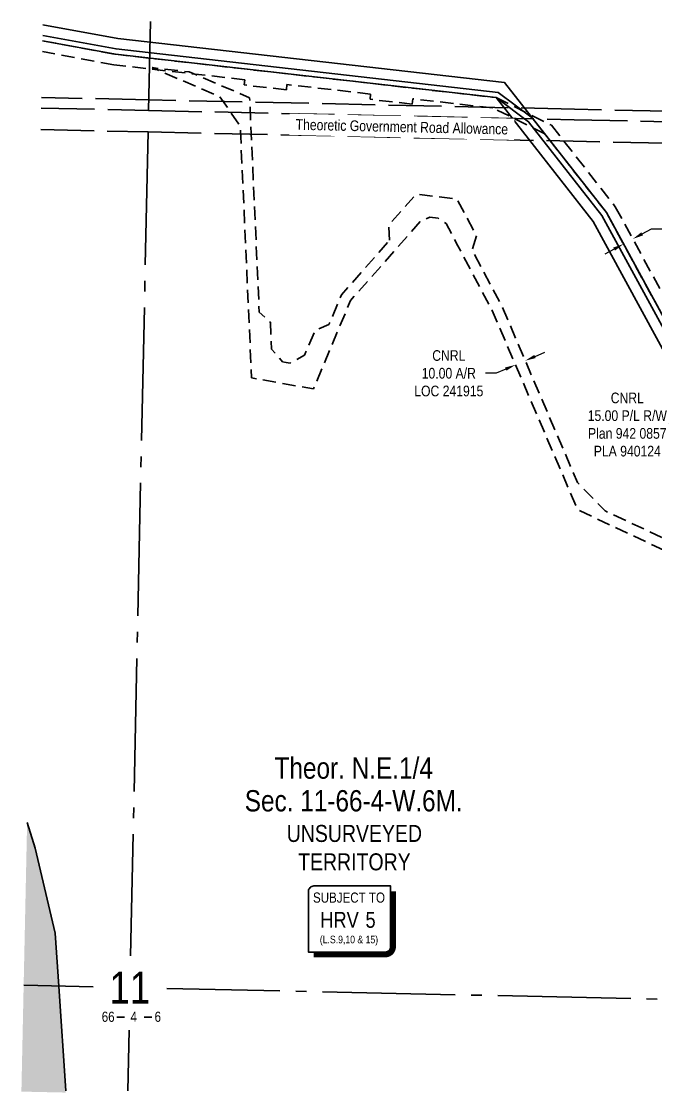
# Model space of a CAD drawing. Extents: x 399452 to 415540, y 6060435 to 6067869.
# Drawn here: x 403800 to 404396, y 6062099 to 6063106 of the extents above; entities that cross this region are included whole.
import ezdxf
from ezdxf.enums import TextEntityAlignment as Align

# ---------------------------------------------------------------- set-up
doc = ezdxf.new("R2010")
doc.units = 0
doc.header["$LTSCALE"] = 5
doc.header["$PDSIZE"] = 0.5
for name, pattern in [('foc-ACCESSROAD', [3.75, 2.5, -1.25]), ('foc-QUARTERLINE', [33, 25, -3, 2, -3]), ('foc-UNSURVEYED', [12.5, 10, -2.5])]:
    doc.linetypes.add(name, pattern=pattern)
doc.layers.get('Defpoints').update_dxf_attribs({"color": 9})
for name, color, linetype in [('10', 1, 'Continuous'), ('9', 3, 'Continuous'), ('C-AR', 13, 'foc-ACCESSROAD'), ('C-RW', 13, 'Continuous'), ('C-SYMBOL', 7, 'Continuous'), ('CG-NOTES', 7, 'Continuous'), ('CTW', 7, 'Continuous'), ('F-AR', 190, 'foc-ACCESSROAD'), ('F-RW', 190, 'Continuous'), ('L-ROAD-T', 7, 'Continuous'), ('L-SECLBL', 7, 'Continuous'), ('L-SECQ', 8, 'foc-QUARTERLINE'), ('L-UNS-T', 3, 'Continuous'), ('L-USEC', 7, 'foc-UNSURVEYED'), ('T-WATER', 160, 'Continuous'), ('T-WATER-H', 133, 'Continuous')]:
    doc.layers.add(name, color=color, linetype=linetype)
for name, color, linetype, lineweight in [('C-AR-T', 13, 'Continuous', 9), ('F-AR-T', 190, 'Continuous', 9), ('F-RW-T', 190, 'Continuous', 9)]:
    doc.layers.add(name, color=color, linetype=linetype, lineweight=lineweight)
doc.styles.add('175L', font='ARIALN.TTF', dxfattribs={"height": 20})
doc.styles.add('80CG', font='ARIALN.TTF', dxfattribs={"height": 10})
doc.styles.add('80L', font='ARIALN.TTF', dxfattribs={"height": 10})
doc.styles.add('HRV', font='ARIALN.TTF', dxfattribs={"height": 3})
doc.styles.add('SIMPLEX', font='ARIALN.TTF')
doc.dimstyles.new('Compass 5 000', dxfattribs={"dimscale": 5, "dimtxt": 9, "dimasz": 2, "dimexe": 0.2, "dimexo": 0.0625, "dimgap": 0.5, "dimtad": 0, "dimtih": 1, "dimtoh": 1, "dimzin": 0, "dimdsep": 46, "dimtxsty": '80CG', "dimcen": 0.1, "dimse1": 1, "dimse2": 1, "dimclrd": 256, "dimclrt": 256, "dimaunit": 1, "dimadec": 4, "dimazin": 0, "dimtfac": 0.06, "dimtofl": 0, "dimtmove": 0, "dimatfit": 1, "dimfxl": 0.2, "dimtolj": 1, "dimtzin": 0, "dimlwd": -1, "dimarcsym": 0})

# ---------------------------------------------------------------- blocks, each defined once
blk = doc.blocks.new('L-SECLBL')
at = {"layer": '9', "color": 7}
for p, q in [((-5.1, -27.8), (-12.3, -27.8)), ((20.7, -27.8), (13.5, -27.8))]:
    blk.add_line(p, q, dxfattribs=at)
at = {"layer": '10', "color": 2, "style": 'SIMPLEX'}
blk.add_attdef('SEC', text='', height=30, dxfattribs=at).set_placement((0, 0), align=Align.MIDDLE)
at = {"layer": '10', "color": 5, "style": '80L'}
blk.add_attdef('TWP', text='', height=9.5, dxfattribs=at).set_placement((-14.4, -27.4), align=Align.MIDDLE_RIGHT)
blk.add_attdef('RGE', text='', height=9.5, dxfattribs=at).set_placement((3.6, -27.4), align=Align.MIDDLE_CENTER)
blk.add_attdef('MER', text='', height=9.5, dxfattribs=at).set_placement((23.2, -27.4), align=Align.MIDDLE_LEFT)
blk = doc.blocks.new('HRV')
blk.add_lwpolyline([(-35.1, 31.6), (37.2, 31.6), (37.2, -25.5, -0.414214), (32.2, -30.5), (-40.1, -30.5), (-40.1, 26.6, -0.414214)], format="xyb", close=True)
at = {"const_width": 5, "flags": 128}
blk.add_lwpolyline([(-35.1, -33), (32.2, -33, 0.414214), (39.7, -25.5), (39.7, 26.6)], format="xyb", dxfattribs=at)
at = {"style": '80L'}
blk.add_text('SUBJECT TO', height=9.5, dxfattribs=at).set_placement((-2, 13.1), align=Align.BOTTOM_CENTER)
blk.add_attdef('(N.W.1/4 00)', text='', height=7.12, dxfattribs=at).set_placement((-2, -24.4), align=Align.BOTTOM_CENTER)
at = {"layer": 'CTW', "color": 3, "style": 'HRV'}
blk.add_text('HRV', height=15, dxfattribs=at).set_placement((-10.9, -0.2), align=Align.MIDDLE_CENTER)
blk.add_attdef('0', text='', height=15, dxfattribs=at).set_placement((18.3, -0.2), align=Align.MIDDLE_CENTER)
blk = doc.blocks.new('*D109')
at = {"layer": 'C-AR-T', "transparency": 16777216}
for p, q in [((404383.5, 6062906.2), (404392.3, 6062911)), ((404392.3, 6062911), (404402.3, 6062911)), ((404357.1, 6062891.8), (404348.4, 6062887))]:
    blk.add_line(p, q, dxfattribs=at)
for points in [[(404382.7, 6062907.6), (404384.3, 6062904.7), (404374.7, 6062901.4)], [(404356.3, 6062893.3), (404357.9, 6062890.4), (404365.9, 6062896.6)]]:
    blk.add_solid(points, dxfattribs=at)
at = {"layer": 'Defpoints', "color": 0, "transparency": 16777216}
for p in [(404364.7, 6062898.8), (404373.5, 6062903.6), (404374.7, 6062901.4)]:
    blk.add_point(p, dxfattribs=at)
at = {"layer": 'C-AR-T', "transparency": 16777216, "insert": (404436.6, 6062911), "char_height": 10, "attachment_point": 5, "style": '80CG'}
blk.add_mtext('\\A1;Veren\\P10.00 A/R\\PLOC 210907', dxfattribs=at)
blk = doc.blocks.new('*D110')
at = {"layer": 'Defpoints', "color": 0, "transparency": 16777216}
for p in [(404436.2, 6062736.5), (404521.1, 6062612.1), (404507.9, 6062604.9)]:
    blk.add_point(p, dxfattribs=at)
at = {"layer": 'F-RW-T', "transparency": 16777216}
for p, q in [((404458.1, 6062748.5), (404466.9, 6062753.3)), ((404418.6, 6062726.9), (404408.6, 6062726.9)), ((404427.4, 6062731.7), (404418.6, 6062726.9))]:
    blk.add_line(p, q, dxfattribs=at)
for points in [[(404457.3, 6062749.9), (404458.9, 6062747), (404449.3, 6062743.7)], [(404426.6, 6062733.2), (404428.2, 6062730.3), (404436.2, 6062736.5)]]:
    blk.add_solid(points, dxfattribs=at)
at = {"layer": 'F-RW-T', "transparency": 16777216, "insert": (404369.5, 6062726.9), "char_height": 10, "attachment_point": 5, "style": '80CG'}
blk.add_mtext('\\A1;CNRL\\P15.00 P/L R/W\\PPlan 942 0857\\PPLA 940124', dxfattribs=at)
blk = doc.blocks.new('*D111')
at = {"layer": 'Defpoints', "color": 0, "transparency": 16777216}
for p in [(404261.4, 6062789.8), (404270.6, 6062793.7), (404264.3, 6062783)]:
    blk.add_point(p, dxfattribs=at)
at = {"layer": 'F-AR-T', "transparency": 16777216}
for p, q in [((404282.7, 6062790.9), (404291.9, 6062794.9)), ((404255.1, 6062779.1), (404246, 6062775.1)), ((404246, 6062775.1), (404236, 6062775.1))]:
    blk.add_line(p, q, dxfattribs=at)
for points in [[(404282, 6062792.4), (404283.4, 6062789.4), (404273.5, 6062787)], [(404254.5, 6062780.6), (404255.8, 6062777.6), (404264.3, 6062783)]]:
    blk.add_solid(points, dxfattribs=at)
at = {"layer": 'F-AR-T', "transparency": 16777216, "insert": (404201.6, 6062775.1), "char_height": 10, "attachment_point": 5, "style": '80CG'}
blk.add_mtext('\\A1;CNRL\\P10.00 A/R\\PLOC 241915', dxfattribs=at)

msp = doc.modelspace()

# ---------------------------------------------------------------- hatches: boundary and pattern name
at = {"layer": 'T-WATER-H'}
h = msp.add_hatch(color=256, dxfattribs=at)
h.dxf.hatch_style = 1
h.paths.add_polyline_path([(403831.491, 6062249.013), (403812.46, 6062328.825), (403804.953, 6062353.003), (403801.702, 6062200.009), (403834.754, 6062199.285), (403834.754, 6062199.29)])
h.paths.add_polyline_path([(403834.754, 6062199.285), (403801.702, 6062200.009), (403799.579, 6062100.071), (403841.313, 6062099.158)])

# ---------------------------------------------------------------- linework, layer by layer
at = {"layer": 'C-AR'}
for points in [[(403819.542, 6063087.504), (403887.954, 6063074.932), (404246.189, 6063034.176), (404298.278, 6063008.17), (404358.237, 6062931.578), (404616.303, 6062458.383), (404658.312, 6062396.294), (404706.512, 6062339.543), (404727.878, 6062314.564), (404735.957, 6062305.132), (404781.305, 6062252.182), (404846.356, 6062176.081), (404906.32, 6062105.937)], [(404893.046, 6062106.22), (404833.002, 6062176.382), (404784.799, 6062232.702), (404735.641, 6062290.138), (404720.294, 6062308.081), (404706.196, 6062324.563), (404650.35, 6062390.224), (404607.756, 6062453.177), (404349.857, 6062926.067), (404291.806, 6063000.227), (404243.144, 6063024.462), (404167.82, 6063033.029), (404167.255, 6063028.063), (404127.528, 6063032.58), (404128.092, 6063037.546), (404049.345, 6063046.499), (404048.78, 6063041.533), (404009.052, 6063046.049), (404009.619, 6063051.03), (403886.489, 6063065.038), (403819.341, 6063077.379)]]:
    msp.add_lwpolyline(points, dxfattribs=at)
at = {"layer": 'C-RW'}
for points in [[(403819.642, 6063092.566), (403888.686, 6063079.879), (404247.902, 6063039.011), (404280.109, 6063015.169), (404349.857, 6062926.067), (404607.757, 6062453.174), (404650.347, 6062390.203), (404705.682, 6062325.543), (404719.777, 6062309.054), (404735.126, 6062291.117), (404784.283, 6062233.678), (404832.472, 6062177.362), (404893.369, 6062106.213)], [(404886.668, 6062106.356), (404825.763, 6062177.513), (404734.968, 6062283.601), (404715.975, 6062305.791), (404705.523, 6062318.01), (404646.367, 6062387.167), (404603.483, 6062450.573), (404345.667, 6062923.311), (404276.579, 6063011.563), (404246.189, 6063034.176), (403887.954, 6063074.932), (403819.542, 6063087.504)]]:
    msp.add_lwpolyline(points, dxfattribs=at)
at = {"layer": 'F-AR', "flags": 128}
msp.add_lwpolyline([(404145.9, 6062900.095), (404145.029, 6062914.205), (404170.885, 6062943.463), (404190.13, 6062941.185), (404209.372, 6062938.907), (404227.687, 6062904.426), (404223.549, 6062890.909), (404251.461, 6062838.362), (404322.585, 6062672.635), (404348.583, 6062645.802), (404555.397, 6062549.191), (404563.465, 6062534.389), (404322.786, 6062646.819), (404242.438, 6062834.039), (404210.032, 6062895.048), (404198.971, 6062915.87), (404191.663, 6062920.872), (404183.895, 6062921.791), (404175.622, 6062918.634), (404160.009, 6062900.966), (404109.144, 6062843.407), (404074.412, 6062760.475), (404016.092, 6062770.826), (404005.423, 6063007.38), (403986.134, 6063035.195), (403922.504, 6063062.338), (403957.247, 6063058.385), (404014.225, 6063034.08), (404023.314, 6062832.561), (404033.75, 6062823.026), (404034.892, 6062797.699), (404045.185, 6062785.966), (404048.746, 6062785.334), (404052.31, 6062784.702), (404066.014, 6062792.175), (404075.809, 6062815.563), (404088.89, 6062820.921), (404100.562, 6062848.79)], close=True, dxfattribs=at)
at = {"layer": 'F-RW'}
for points in [[(403819.842, 6063102.692), (403890.152, 6063089.773), (404254.125, 6063048.364), (404349.857, 6062926.067), (404607.756, 6062453.177), (404650.861, 6062389.223), (404706.196, 6062324.563), (404720.294, 6062308.081), (404735.641, 6062290.138), (404784.799, 6062232.702), (404833.002, 6062176.382), (404893.046, 6062106.22)], [(404872.944, 6062106.649), (404812.88, 6062176.836), (404735.167, 6062267.647), (404705.722, 6062302.055), (404638.408, 6062381.118), (404594.935, 6062445.368), (404337.286, 6062917.8), (404246.189, 6063034.176), (403887.954, 6063074.932), (403819.542, 6063087.504)]]:
    msp.add_lwpolyline(points, dxfattribs=at)
at = {"layer": 'L-SECQ'}
for p, q in [((403920.937, 6063105.787), (403919.159, 6063022.072)), ((403918.719, 6063001.968), (403902.275, 6062227.808)), ((403867.128, 6062198.577), (403801.985, 6062200.002)), ((404702.622, 6062180.289), (403936.367, 6062197.061)), ((403900.789, 6062157.852), (403899.575, 6062100.714))]:
    msp.add_line(p, q, dxfattribs=at)
at = {"layer": 'L-USEC'}
for p, q in [((403919.36, 6063032.124), (403818.49, 6063034.332)), ((404319.777, 6063023.358), (403919.36, 6063032.124)), ((403818.291, 6063024.281), (403919.159, 6063022.072)), ((403919.159, 6063022.072), (404319.58, 6063013.305)), ((404720.197, 6063014.59), (404319.777, 6063023.358)), ((404319.58, 6063013.305), (404719.986, 6063004.538)), ((403817.893, 6063004.176), (403918.719, 6063001.968)), ((403918.719, 6063001.969), (404719.562, 6062984.434))]:
    msp.add_line(p, q, dxfattribs=at)
at = {"layer": 'T-WATER', "linetype": 'Continuous'}
msp.add_lwpolyline([(403805.008, 6062352.824), (403812.46, 6062328.825), (403831.491, 6062249.013), (403834.754, 6062199.29), (403841.215, 6062100.664)], dxfattribs=at)

# ---------------------------------------------------------------- block references
at = {"layer": 'CG-NOTES', "xscale": 0.9996028299999855, "yscale": 0.9996028299999855, "zscale": 0.9996028299999855}
msp.add_blockref('HRV', (404109.709, 6062261.713), dxfattribs=at).add_auto_attribs({'(N.W.1/4 00)': '(L.S.9,10 & 15)', '0': '5'})
at = {"layer": 'L-SECLBL'}
msp.add_blockref('L-SECLBL', (403901.638, 6062197.826), dxfattribs=at).add_auto_attribs({'SEC': '11', 'TWP': '66', 'RGE': '4', 'MER': '6'})

# ---------------------------------------------------------------- texts
at = {"layer": 'C-SYMBOL', "color": 3, "style": '175L'}
for s, p in [('Theor. N.E.1/4', (404112.159, 6062388.14)), ('Sec. 11-66-4-W.6M.', (404112.159, 6062357.379))]:
    msp.add_text(s, height=20, dxfattribs=at).set_placement(p, align=Align.BOTTOM_CENTER)
at = {"layer": 'L-UNS-T', "color": 3, "insert": (404112.788, 6062329.239), "char_height": 16, "attachment_point": 5, "style": '80L'}
msp.add_mtext_dynamic_manual_height_columns('\\pxqc;UNSURVEYED TERRITORY', width=126.3618, gutter_width=47.48, heights=[0], dxfattribs=at)

# ---------------------------------------------------------------- dimensions: what is measured, and where the dimension line sits
at = {"layer": 'C-AR-T', "color": 151}
dim = msp.add_aligned_dim(p1=(404364.738, 6062898.78), p2=(404373.514, 6062903.566), distance=-2.476, text='Veren\\P10.00 A/R\\PLOC 210907', dimstyle='Compass 5 000', dxfattribs=at)
dim.commit()
dim.dimension.update_dxf_attribs({"geometry": '*D109', "text_midpoint": (404436.562, 6062910.968)})
at = {"layer": 'F-AR-T'}
dim = msp.add_aligned_dim(p1=(404270.608, 6062793.747), p2=(404261.422, 6062789.805), distance=7.375, text='CNRL\\P10.00 A/R\\PLOC 241915', dimstyle='Compass 5 000', dxfattribs=at)
dim.commit()
dim.dimension.update_dxf_attribs({"geometry": '*D111', "text_midpoint": (404201.617, 6062775.14)})
at = {"layer": 'F-RW-T'}
dim = msp.add_linear_dim(base=(404436.16, 6062736.503), p1=(404521.103, 6062612.066), p2=(404507.939, 6062604.887), angle=208.606631, text='CNRL\\P15.00 P/L R/W\\PPlan 942 0857\\PPLA 940124', dimstyle='Compass 5 000', dxfattribs=at)
dim.commit()
dim.dimension.update_dxf_attribs({"geometry": '*D110', "text_midpoint": (404369.516, 6062726.926), "dimtype": 161})

# ---------------------------------------------------------------- next in the draw order: texts
at = {"layer": 'L-ROAD-T', "insert": (404157.572, 6063011.762), "char_height": 9.99592, "width": 201.33034, "attachment_point": 2, "rotation": 358.712314, "style": '80L', "bg_fill": 2}
msp.add_mtext('Theoretic Government Road Allowance', dxfattribs=at)

doc.saveas('drawing.dxf')
